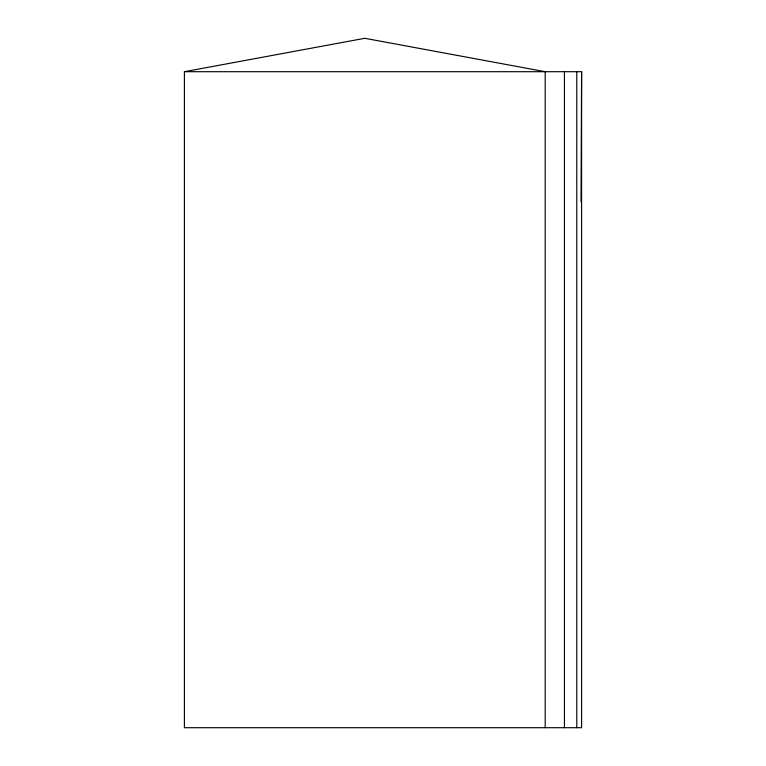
<?xml version="1.0" encoding="UTF-8"?>
<svg xmlns="http://www.w3.org/2000/svg" width="766" height="766" viewBox="0 0 766 766"><rect width="100%" height="100%" fill="white"/><g stroke="black" fill="none" stroke-linecap="round" stroke-linejoin="round"><path stroke-width="1.15" d="M581.011 201.707L581.595 71.698L184.405 71.698L184.405 727.7L581.595 727.7L581.595 71.698M184.405 71.698L364.798 38.3L545.191 71.698L545.191 727.7M576.779 71.698L576.779 727.7M564.437 71.698L564.437 727.7"/></g></svg>
